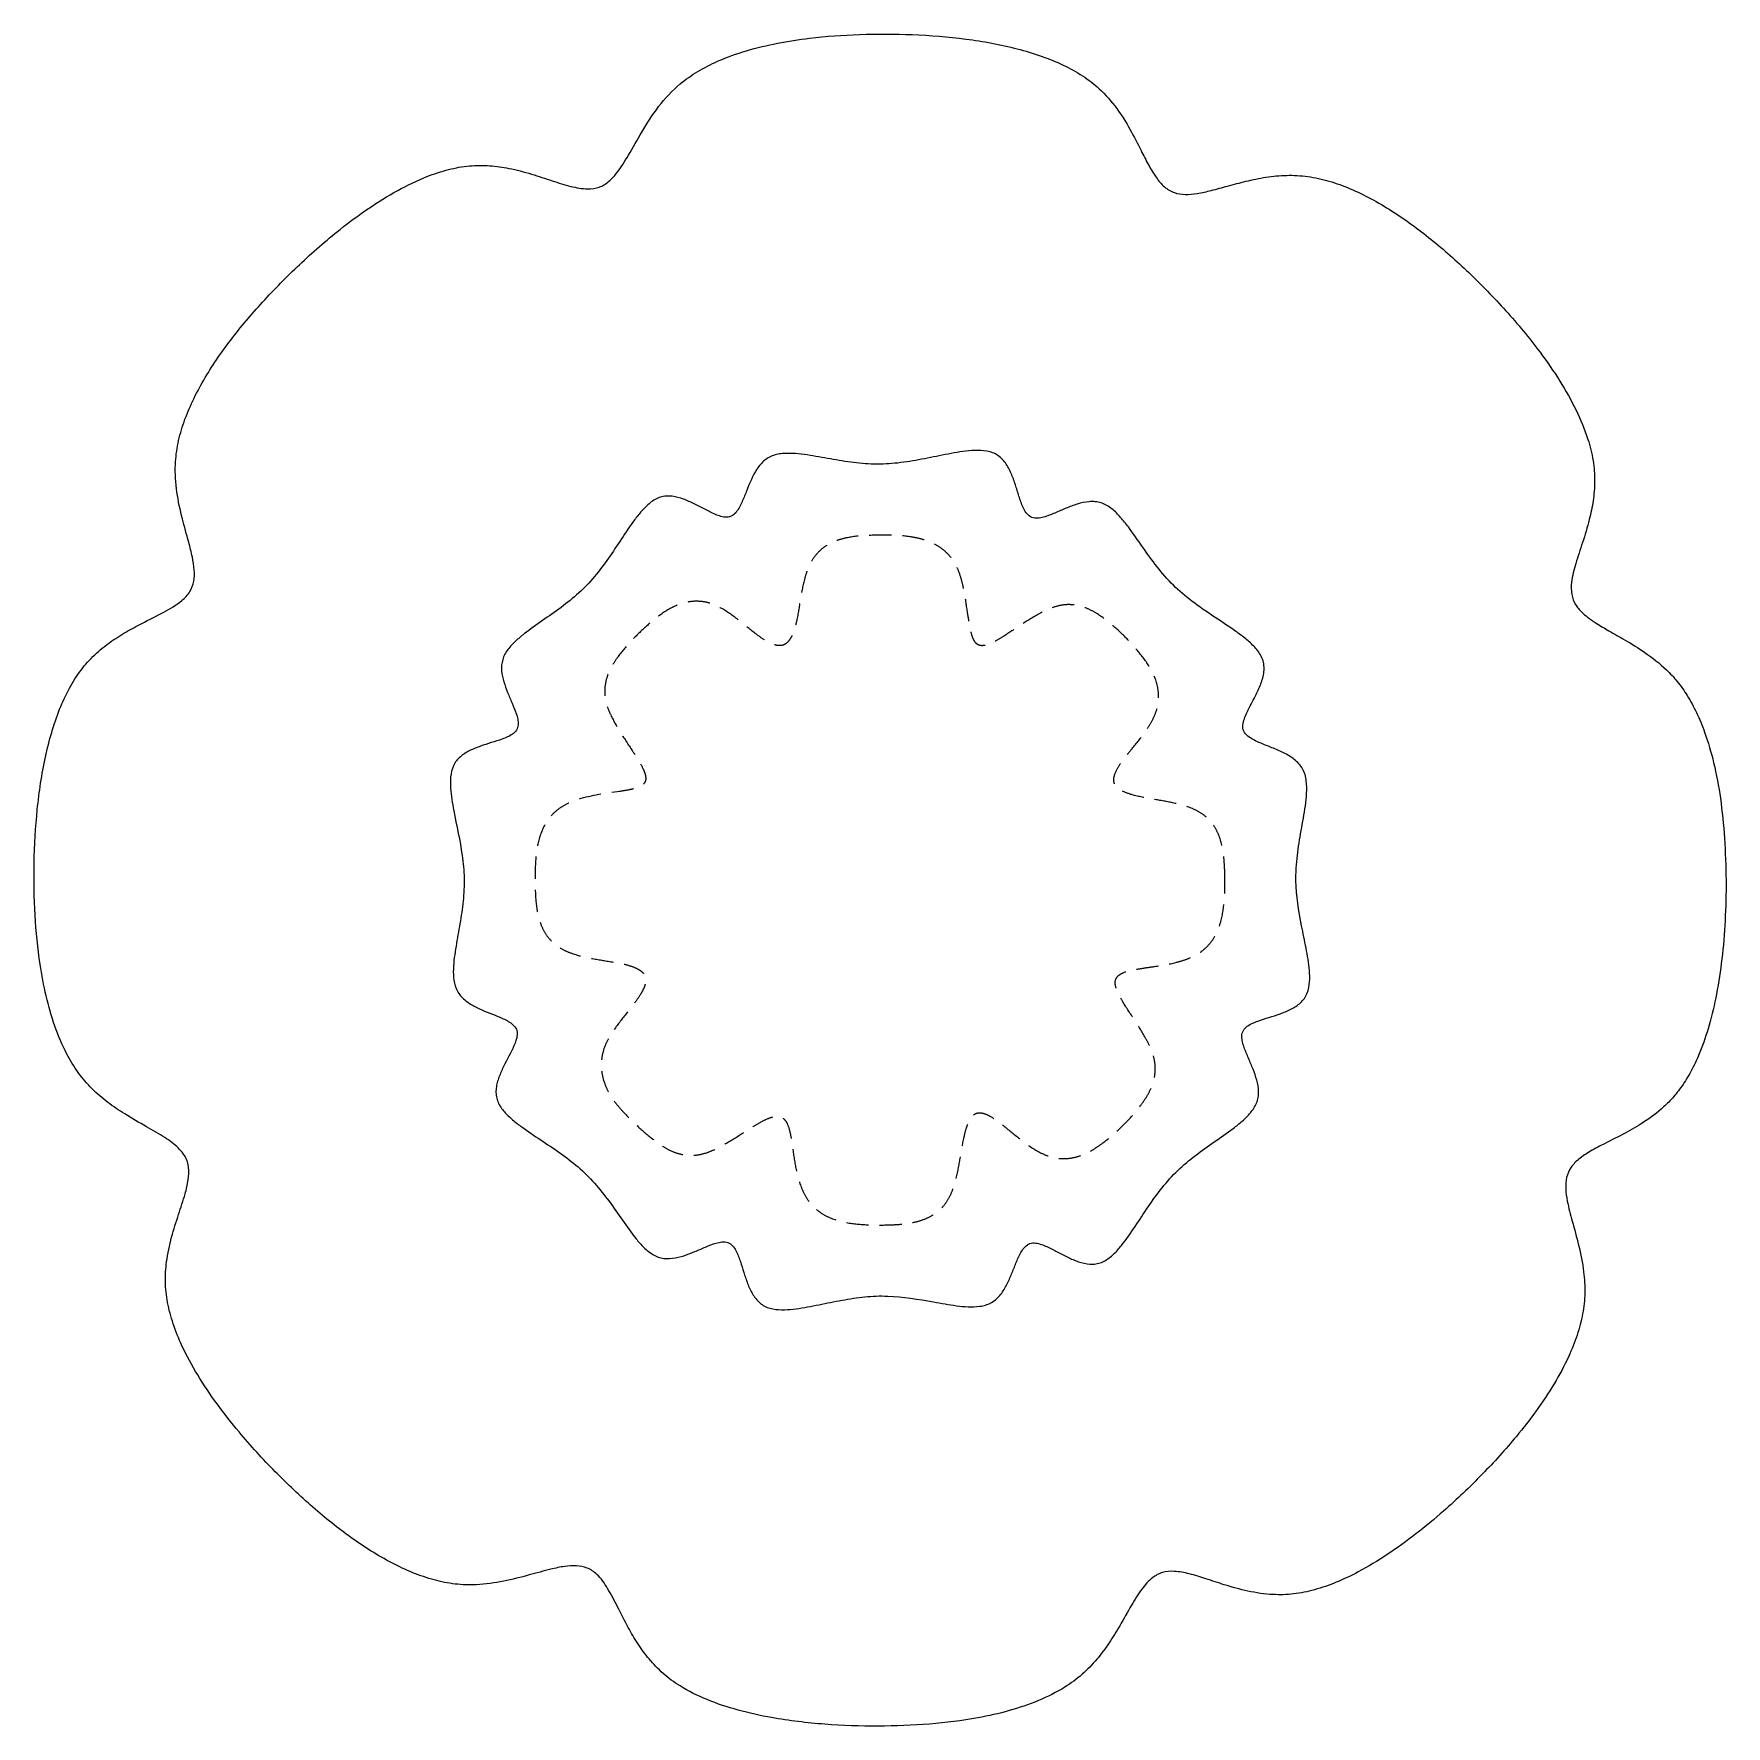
# Model space of a CAD drawing. Header units: millimetres. Extents: x 35 to 258, y 8 to 193.
# Drawn here: x 34.8 to 132, y 8.4 to 105.6 of the extents above; entities that cross this region are included whole.
import ezdxf

# ---------------------------------------------------------------- set-up
doc = ezdxf.new("R2010")
doc.units = ezdxf.units.MM
doc.linetypes.add('HIDDEN', pattern=[1.905, 1.27, -0.635])

msp = doc.modelspace()

# ---------------------------------------------------------------- linework, layer by layer
at = {"color": 7, "linetype": 'Continuous', "lineweight": 25}
for points, knots in [([(131.916, 59.401), (131.849, 60.169), (131.722, 61.626), (131.338, 63.666), (130.863, 65.314), (130.336, 66.6), (129.809, 67.579), (129.23, 68.403), (128.432, 69.262), (127.418, 70.06), (126.274, 70.76), (125.329, 71.288), (124.603, 71.714), (124.084, 72.068), (123.742, 72.357), (123.514, 72.602), (123.279, 72.923), (123.085, 73.437), (123.109, 74.258), (123.368, 75.249), (123.77, 76.43), (124.139, 77.622), (124.385, 78.802), (124.481, 79.938), (124.387, 81.134), (124.04, 82.512), (123.4, 84.053), (122.457, 85.72), (121.124, 87.647), (119.382, 89.738), (117.276, 91.9), (115.095, 93.838), (113.196, 95.232), (111.621, 96.164), (110.421, 96.747), (109.205, 97.19), (107.98, 97.466), (106.756, 97.53), (105.564, 97.412), (104.433, 97.176), (103.392, 96.894), (102.465, 96.635), (101.654, 96.452), (100.94, 96.38), (100.273, 96.465), (99.683, 96.824), (99.21, 97.404), (98.788, 98.122), (98.32, 99.051), (97.759, 100.16), (96.999, 101.385), (96.081, 102.441), (95.018, 103.259), (93.887, 103.875), (92.624, 104.384), (90.77, 104.937), (88.294, 105.385), (85.254, 105.624), (82.248, 105.634), (79.66, 105.451), (77.496, 105.119), (75.723, 104.696), (74.185, 104.149), (72.907, 103.501), (71.72, 102.675), (70.626, 101.491), (69.707, 100.058), (68.98, 98.737), (68.379, 97.756), (67.812, 97.128), (67.242, 96.773), (66.471, 96.683), (65.56, 96.86), (64.501, 97.199), (63.328, 97.592), (62.134, 97.908), (60.939, 98.078), (59.766, 98.075), (58.549, 97.853), (57.157, 97.389), (55.613, 96.643), (53.953, 95.61), (52.052, 94.201), (50.006, 92.409), (47.904, 90.28), (46.04, 88.079), (44.722, 86.157), (43.869, 84.558), (43.363, 83.348), (43.01, 82.126), (42.835, 80.767), (42.934, 79.299), (43.258, 77.816), (43.611, 76.586), (43.863, 75.608), (43.986, 74.857), (43.979, 74.174), (43.748, 73.539), (43.142, 72.917), (42.172, 72.353), (41.066, 71.813), (40.018, 71.253), (39.101, 70.672), (38.221, 69.958), (37.424, 69.074), (36.757, 68.009), (36.203, 66.8), (35.752, 65.474), (35.272, 63.562), (34.901, 61.05), (34.733, 58.006), (34.782, 55.028), (35.026, 52.475), (35.425, 50.347), (35.917, 48.612), (36.54, 47.131), (37.268, 45.924), (38.067, 44.991), (38.982, 44.212), (40.043, 43.498), (41.161, 42.863), (42.22, 42.261), (42.99, 41.707), (43.483, 41.123), (43.689, 40.47), (43.639, 39.733), (43.419, 38.832), (43.053, 37.748), (42.641, 36.457), (42.362, 35.161), (42.281, 33.896), (42.406, 32.694), (42.743, 31.462), (43.315, 30.061), (44.156, 28.519), (45.269, 26.871), (46.742, 25), (48.572, 23.003), (50.722, 20.963), (52.945, 19.179), (54.892, 17.943), (56.512, 17.182), (57.73, 16.76), (58.956, 16.511), (60.308, 16.473), (61.734, 16.675), (63.15, 17.041), (64.306, 17.372), (65.213, 17.566), (65.918, 17.62), (66.579, 17.504), (67.227, 17.051), (67.778, 16.252), (68.318, 15.2), (68.855, 14.125), (69.446, 13.112), (70.098, 12.211), (70.904, 11.371), (72.017, 10.559), (73.471, 9.846), (75.246, 9.261), (77.504, 8.766), (80.199, 8.446), (83.236, 8.346), (86.183, 8.454), (88.699, 8.764), (90.789, 9.234), (92.475, 9.8), (93.891, 10.505), (95.01, 11.324), (95.852, 12.198), (96.555, 13.15), (97.198, 14.203), (97.783, 15.261), (98.368, 16.219), (98.951, 16.894), (99.613, 17.257), (100.359, 17.304), (101.199, 17.137), (102.148, 16.839), (103.255, 16.466), (104.531, 16.105), (105.868, 15.908), (107.166, 15.943), (108.387, 16.195), (109.631, 16.633), (111.036, 17.303), (112.571, 18.229), (114.203, 19.412), (116.038, 20.94), (117.982, 22.798), (119.748, 24.739), (121.11, 26.485), (122.132, 28.015), (122.916, 29.471), (123.459, 30.824), (123.788, 32.047), (123.915, 33.274), (123.834, 34.607), (123.557, 35.98), (123.179, 37.321), (122.891, 38.399), (122.769, 39.243), (122.799, 39.919), (123.062, 40.52), (123.568, 41.016), (124.243, 41.452), (125.15, 41.922), (126.187, 42.437), (127.338, 43.098), (128.273, 43.801), (129.015, 44.553), (129.564, 45.273), (130.069, 46.134), (130.586, 47.266), (131.073, 48.715), (131.49, 50.509), (131.792, 52.518), (131.968, 54.705), (132.029, 57.022), (131.954, 58.6), (131.916, 59.401)], [0, 0, 0, 0, 0.007182, 0.013638, 0.01935, 0.023164, 0.026605, 0.029715, 0.032546, 0.037529, 0.041691, 0.045045, 0.047631, 0.04954, 0.050889, 0.051801, 0.052656, 0.054589, 0.056787, 0.06019, 0.064115, 0.06842, 0.071817, 0.075338, 0.079026, 0.082953, 0.088568, 0.094555, 0.100809, 0.110416, 0.119909, 0.128926, 0.137589, 0.141845, 0.146001, 0.150027, 0.153916, 0.157693, 0.161412, 0.16507, 0.168467, 0.171469, 0.174045, 0.176204, 0.178149, 0.180192, 0.182469, 0.185061, 0.187949, 0.192162, 0.196653, 0.201369, 0.205119, 0.209119, 0.21336, 0.217812, 0.227169, 0.236786, 0.246229, 0.255165, 0.260948, 0.266643, 0.272162, 0.276149, 0.280001, 0.28561, 0.291067, 0.29585, 0.29969, 0.301749, 0.303702, 0.305801, 0.308805, 0.312293, 0.316179, 0.320333, 0.323799, 0.327407, 0.331224, 0.335296, 0.34108, 0.347196, 0.353528, 0.363146, 0.372532, 0.381397, 0.390018, 0.39422, 0.398305, 0.402252, 0.406071, 0.411043, 0.415894, 0.420216, 0.422977, 0.42531, 0.427299, 0.429278, 0.43144, 0.435238, 0.439692, 0.442926, 0.446305, 0.449808, 0.453467, 0.457357, 0.461498, 0.465863, 0.470418, 0.479894, 0.489504, 0.498828, 0.507632, 0.513389, 0.519019, 0.524441, 0.528349, 0.532139, 0.535864, 0.539536, 0.544052, 0.547854, 0.5509, 0.55285, 0.554869, 0.557105, 0.559651, 0.563508, 0.567768, 0.57229, 0.575831, 0.579549, 0.583512, 0.58772, 0.593659, 0.599882, 0.606267, 0.615861, 0.625116, 0.63387, 0.642423, 0.646561, 0.650568, 0.654439, 0.658205, 0.66314, 0.667825, 0.67184, 0.674355, 0.676462, 0.678408, 0.680477, 0.683638, 0.687351, 0.691512, 0.694834, 0.698283, 0.701867, 0.70565, 0.711082, 0.716919, 0.723073, 0.732632, 0.742201, 0.751382, 0.760096, 0.76581, 0.771358, 0.776676, 0.780512, 0.784259, 0.787957, 0.791538, 0.79576, 0.799237, 0.802004, 0.803967, 0.806097, 0.808816, 0.811925, 0.815363, 0.819708, 0.824279, 0.827911, 0.831764, 0.835871, 0.840206, 0.84628, 0.852589, 0.859003, 0.868537, 0.87764, 0.883442, 0.889186, 0.894791, 0.898856, 0.902784, 0.906588, 0.91032, 0.915205, 0.919626, 0.92332, 0.925595, 0.927561, 0.929552, 0.931548, 0.934078, 0.937021, 0.941068, 0.944878, 0.94938, 0.951929, 0.954723, 0.957813, 0.96123, 0.966332, 0.972069, 0.978409, 0.985272, 0.992527, 1, 1, 1, 1]), ([(107.283, 56.967), (107.298, 56.091), (107.441, 55.232), (107.691, 53.949), (107.781, 53.522), (107.945, 52.666), (108.021, 52.237), (108.074, 51.587), (108.081, 51.37), (108.051, 50.929), (108.012, 50.703), (107.887, 50.393), (107.832, 50.292), (107.702, 50.11), (107.627, 50.027), (107.463, 49.875), (107.373, 49.806), (107.187, 49.683), (107.09, 49.627), (106.792, 49.475), (106.583, 49.391), (106.16, 49.24), (105.946, 49.173), (105.518, 49.04), (105.304, 48.974), (104.988, 48.859), (104.883, 48.817), (104.68, 48.721), (104.58, 48.667), (104.399, 48.535), (104.316, 48.455), (104.204, 48.261), (104.179, 48.148), (104.172, 47.922), (104.188, 47.811), (104.237, 47.592), (104.27, 47.484), (104.38, 47.167), (104.469, 46.962), (104.646, 46.551), (104.736, 46.346), (104.9, 45.93), (104.976, 45.718), (105.09, 45.287), (105.13, 45.064), (105.136, 44.73), (105.129, 44.619), (105.091, 44.398), (105.06, 44.289), (104.935, 43.981), (104.809, 43.792), (104.525, 43.452), (104.366, 43.298), (104.033, 43.006), (103.858, 42.867), (103.325, 42.466), (102.957, 42.214), (101.859, 41.449), (101.138, 40.927), (100.171, 39.999), (99.868, 39.663), (99.307, 38.959), (99.047, 38.591), (98.542, 37.847), (98.295, 37.47), (97.794, 36.722), (97.54, 36.349), (97.115, 35.827), (96.967, 35.658), (96.641, 35.349), (96.462, 35.207), (96.162, 35.049), (96.056, 35.006), (95.839, 34.949), (95.726, 34.933), (95.386, 34.921), (95.164, 34.958), (94.729, 35.081), (94.521, 35.164), (94.114, 35.348), (93.914, 35.45), (93.518, 35.659), (93.32, 35.765), (92.917, 35.961), (92.713, 36.054), (92.387, 36.136), (92.275, 36.153), (92.106, 36.142), (92.05, 36.132), (91.944, 36.096), (91.893, 36.07), (91.754, 35.976), (91.677, 35.893), (91.543, 35.714), (91.486, 35.616), (91.33, 35.32), (91.246, 35.115), (91.079, 34.702), (90.999, 34.494), (90.827, 34.084), (90.736, 33.882), (90.529, 33.494), (90.412, 33.307), (90.197, 33.051), (90.118, 32.969), (89.947, 32.823), (89.855, 32.759), (89.659, 32.651), (89.552, 32.608), (89.336, 32.543), (89.226, 32.521), (88.891, 32.474), (88.664, 32.471), (88.218, 32.49), (87.996, 32.512), (87.334, 32.598), (86.896, 32.68), (85.579, 32.916), (84.7, 33.062), (83.383, 33.109), (82.945, 33.094), (82.067, 33.007), (81.628, 32.936), (80.751, 32.775), (80.313, 32.685), (79.437, 32.508), (78.998, 32.422), (78.334, 32.336), (78.112, 32.315), (77.664, 32.303), (77.441, 32.312), (77.111, 32.375), (77.002, 32.404), (76.795, 32.485), (76.695, 32.537), (76.418, 32.727), (76.265, 32.896), (76.015, 33.263), (75.915, 33.462), (75.741, 33.874), (75.668, 34.084), (75.53, 34.508), (75.466, 34.722), (75.33, 35.147), (75.26, 35.359), (75.122, 35.664), (75.07, 35.763), (74.946, 35.947), (74.872, 36.032), (74.687, 36.159), (74.577, 36.193), (74.354, 36.213), (74.242, 36.201), (73.914, 36.137), (73.703, 36.058), (73.29, 35.892), (73.086, 35.801), (72.677, 35.626), (72.471, 35.541), (72.051, 35.392), (71.837, 35.328), (71.4, 35.249), (71.176, 35.233), (70.845, 35.276), (70.735, 35.301), (70.527, 35.376), (70.427, 35.423), (70.14, 35.593), (69.968, 35.735), (69.651, 36.043), (69.504, 36.21), (69.084, 36.726), (68.829, 37.09), (68.066, 38.181), (67.564, 38.914), (66.678, 39.911), (66.359, 40.225), (65.688, 40.802), (65.336, 41.068), (64.617, 41.579), (64.248, 41.823), (63.511, 42.312), (63.142, 42.555), (62.608, 42.945), (62.433, 43.079), (62.097, 43.364), (61.934, 43.516), (61.645, 43.848), (61.515, 44.031), (61.385, 44.334), (61.353, 44.44), (61.314, 44.658), (61.307, 44.768), (61.313, 44.988), (61.326, 45.099), (61.368, 45.315), (61.395, 45.421), (61.494, 45.735), (61.58, 45.94), (61.859, 46.539), (62.082, 46.921), (62.366, 47.517), (62.455, 47.721), (62.525, 48.046), (62.537, 48.155), (62.508, 48.375), (62.463, 48.48), (62.329, 48.655), (62.244, 48.729), (62.065, 48.856), (61.971, 48.911), (61.679, 49.062), (61.475, 49.146), (60.862, 49.391), (60.447, 49.545), (59.868, 49.857), (59.681, 49.974), (59.428, 50.187), (59.35, 50.264), (59.207, 50.43), (59.143, 50.522), (58.984, 50.81), (58.923, 51.024), (58.858, 51.457), (58.852, 51.675), (58.875, 52.332), (58.94, 52.767), (59.084, 53.632), (59.166, 54.063), (59.313, 54.927), (59.378, 55.36), (59.466, 56.232), (59.488, 56.674), (59.467, 57.547), (59.427, 57.981), (59.245, 59.274), (59.046, 60.127), (58.803, 61.415), (58.729, 61.845), (58.685, 62.502), (58.682, 62.721), (58.725, 63.156), (58.771, 63.373), (58.91, 63.672), (58.968, 63.766), (59.103, 63.938), (59.179, 64.017), (59.429, 64.233), (59.615, 64.346), (60.006, 64.541), (60.211, 64.622), (60.623, 64.767), (60.832, 64.832), (61.249, 64.962), (61.458, 65.026), (61.766, 65.138), (61.868, 65.178), (62.066, 65.27), (62.162, 65.321), (62.341, 65.446), (62.424, 65.521), (62.545, 65.706), (62.577, 65.814), (62.593, 66.032), (62.581, 66.143), (62.539, 66.357), (62.509, 66.461), (62.407, 66.769), (62.322, 66.971), (62.15, 67.371), (62.062, 67.57), (61.898, 67.974), (61.822, 68.179), (61.699, 68.595), (61.652, 68.806), (61.618, 69.243), (61.632, 69.461), (61.757, 69.884), (61.865, 70.075), (62.125, 70.426), (62.275, 70.583), (62.59, 70.877), (62.757, 71.015), (63.271, 71.416), (63.631, 71.664), (64.347, 72.163), (64.705, 72.413), (65.402, 72.935), (65.74, 73.207), (66.383, 73.79), (66.686, 74.103), (67.252, 74.774), (67.516, 75.132), (68.026, 75.861), (68.271, 76.233), (68.763, 76.974), (69.009, 77.345), (69.406, 77.878), (69.544, 78.052), (69.837, 78.383), (69.993, 78.541), (70.347, 78.82), (70.543, 78.94), (70.87, 79.041), (70.981, 79.06), (71.205, 79.076), (71.32, 79.072), (71.656, 79.032), (71.873, 78.971), (72.298, 78.814), (72.503, 78.72), (72.908, 78.519), (73.107, 78.413), (73.507, 78.203), (73.709, 78.099), (74.02, 77.968), (74.126, 77.929), (74.343, 77.87), (74.457, 77.85), (74.626, 77.854), (74.683, 77.862), (74.793, 77.893), (74.844, 77.916), (74.99, 78.007), (75.07, 78.09), (75.278, 78.36), (75.375, 78.563), (75.557, 78.976), (75.639, 79.187), (75.889, 79.817), (76.061, 80.239), (76.432, 80.801), (76.578, 80.979), (76.838, 81.194), (76.933, 81.258), (77.135, 81.362), (77.24, 81.402), (77.457, 81.463), (77.57, 81.485), (77.794, 81.513), (77.906, 81.521), (78.241, 81.528), (78.465, 81.515), (79.136, 81.449), (79.582, 81.37), (80.473, 81.212), (80.918, 81.131), (81.811, 80.997), (82.258, 80.943), (83.158, 80.892), (83.61, 80.897), (84.519, 80.972), (84.976, 81.039), (85.884, 81.199), (86.335, 81.292), (87.238, 81.475), (87.69, 81.565), (88.374, 81.658), (88.603, 81.682), (89.061, 81.698), (89.293, 81.691), (89.634, 81.63), (89.745, 81.601), (89.961, 81.518), (90.066, 81.464), (90.348, 81.27), (90.506, 81.094), (90.761, 80.713), (90.863, 80.504), (91.039, 80.078), (91.113, 79.86), (91.254, 79.421), (91.32, 79.2), (91.463, 78.762), (91.539, 78.543), (91.695, 78.234), (91.755, 78.133), (91.904, 77.958), (91.996, 77.882), (92.212, 77.798), (92.33, 77.788), (92.56, 77.803), (92.672, 77.827), (93.003, 77.916), (93.218, 78.003), (93.642, 78.183), (93.853, 78.277), (94.279, 78.453), (94.494, 78.536), (94.934, 78.672), (95.158, 78.726), (95.513, 78.755), (95.631, 78.756), (95.865, 78.734), (95.983, 78.711), (96.319, 78.601), (96.523, 78.475), (96.89, 78.182), (97.054, 78.016), (97.364, 77.666), (97.51, 77.482), (97.935, 76.918), (98.2, 76.528), (98.74, 75.755), (99.014, 75.372), (99.595, 74.633), (99.902, 74.277), (100.573, 73.611), (100.939, 73.301), (101.701, 72.725), (102.095, 72.457), (102.888, 71.926), (103.289, 71.667), (103.876, 71.259), (104.069, 71.12), (104.444, 70.828), (104.625, 70.675), (104.879, 70.424), (104.96, 70.336), (105.113, 70.148), (105.185, 70.047), (105.307, 69.835), (105.357, 69.724), (105.428, 69.486), (105.447, 69.365), (105.457, 69.121), (105.448, 68.997), (105.411, 68.755), (105.383, 68.637), (105.279, 68.286), (105.183, 68.059), (104.975, 67.616), (104.86, 67.4), (104.633, 66.966), (104.518, 66.75), (104.37, 66.414), (104.326, 66.301), (104.257, 66.066), (104.232, 65.945), (104.234, 65.761), (104.242, 65.7), (104.276, 65.582), (104.302, 65.527), (104.402, 65.373), (104.494, 65.29), (104.691, 65.146), (104.797, 65.086), (105.012, 64.976), (105.123, 64.926), (105.456, 64.784), (105.682, 64.698), (106.131, 64.517), (106.354, 64.423), (106.787, 64.207), (106.997, 64.084), (107.376, 63.786), (107.546, 63.607), (107.724, 63.29), (107.771, 63.176), (107.84, 62.945), (107.864, 62.826), (107.911, 62.465), (107.911, 62.225), (107.884, 61.747), (107.857, 61.508), (107.756, 60.793), (107.665, 60.318), (107.498, 59.368), (107.42, 58.893), (107.336, 58.175), (107.314, 57.935), (107.293, 57.573), (107.287, 57.453), (107.283, 57.271), (107.282, 57.18), (107.282, 57.074), (107.283, 57.028), (107.283, 56.998), (107.283, 56.981), (107.283, 56.967)], [0, 0, 0, 0, 0.015625, 0.015625, 0.023438, 0.023438, 0.03125, 0.03125, 0.035156, 0.035156, 0.039063, 0.039063, 0.041016, 0.041016, 0.042969, 0.042969, 0.044922, 0.044922, 0.046875, 0.046875, 0.050781, 0.050781, 0.054688, 0.054688, 0.058594, 0.058594, 0.060547, 0.060547, 0.0625, 0.0625, 0.064453, 0.064453, 0.066406, 0.066406, 0.068359, 0.068359, 0.070313, 0.070313, 0.074219, 0.074219, 0.078125, 0.078125, 0.082031, 0.082031, 0.085938, 0.085938, 0.087891, 0.087891, 0.089844, 0.089844, 0.09375, 0.09375, 0.097656, 0.097656, 0.101563, 0.101563, 0.109375, 0.109375, 0.125, 0.125, 0.132813, 0.132813, 0.140625, 0.140625, 0.148438, 0.148438, 0.15625, 0.15625, 0.160156, 0.160156, 0.164063, 0.164063, 0.166016, 0.166016, 0.167969, 0.167969, 0.171875, 0.171875, 0.175781, 0.175781, 0.179688, 0.179688, 0.183594, 0.183594, 0.1875, 0.1875, 0.189453, 0.189453, 0.19043, 0.19043, 0.191406, 0.191406, 0.193359, 0.193359, 0.195313, 0.195313, 0.199219, 0.199219, 0.203125, 0.203125, 0.207031, 0.207031, 0.210938, 0.210938, 0.212891, 0.212891, 0.214844, 0.214844, 0.216797, 0.216797, 0.21875, 0.21875, 0.222656, 0.222656, 0.226563, 0.226563, 0.234375, 0.234375, 0.25, 0.25, 0.257813, 0.257813, 0.265625, 0.265625, 0.273438, 0.273438, 0.28125, 0.28125, 0.285156, 0.285156, 0.289063, 0.289063, 0.291016, 0.291016, 0.292969, 0.292969, 0.296875, 0.296875, 0.300781, 0.300781, 0.304688, 0.304688, 0.308594, 0.308594, 0.3125, 0.3125, 0.314453, 0.314453, 0.316406, 0.316406, 0.318359, 0.318359, 0.320313, 0.320313, 0.324219, 0.324219, 0.328125, 0.328125, 0.332031, 0.332031, 0.335938, 0.335938, 0.339844, 0.339844, 0.341797, 0.341797, 0.34375, 0.34375, 0.347656, 0.347656, 0.351563, 0.351563, 0.359375, 0.359375, 0.375, 0.375, 0.382813, 0.382813, 0.390625, 0.390625, 0.398438, 0.398438, 0.40625, 0.40625, 0.410156, 0.410156, 0.414063, 0.414063, 0.417969, 0.417969, 0.419922, 0.419922, 0.421875, 0.421875, 0.423828, 0.423828, 0.425781, 0.425781, 0.429688, 0.429688, 0.4375, 0.4375, 0.441406, 0.441406, 0.443359, 0.443359, 0.445313, 0.445313, 0.447266, 0.447266, 0.449219, 0.449219, 0.453125, 0.453125, 0.460938, 0.460938, 0.464844, 0.464844, 0.466797, 0.466797, 0.46875, 0.46875, 0.472656, 0.472656, 0.476563, 0.476563, 0.484375, 0.484375, 0.492188, 0.492188, 0.5, 0.5, 0.507813, 0.507813, 0.515625, 0.515625, 0.53125, 0.53125, 0.539063, 0.539063, 0.542969, 0.542969, 0.546875, 0.546875, 0.548828, 0.548828, 0.550781, 0.550781, 0.554688, 0.554688, 0.558594, 0.558594, 0.5625, 0.5625, 0.566406, 0.566406, 0.568359, 0.568359, 0.570313, 0.570313, 0.572266, 0.572266, 0.574219, 0.574219, 0.576172, 0.576172, 0.578125, 0.578125, 0.582031, 0.582031, 0.585938, 0.585938, 0.589844, 0.589844, 0.59375, 0.59375, 0.597656, 0.597656, 0.601563, 0.601563, 0.605469, 0.605469, 0.609375, 0.609375, 0.617188, 0.617188, 0.625, 0.625, 0.632813, 0.632813, 0.640625, 0.640625, 0.648438, 0.648438, 0.65625, 0.65625, 0.664063, 0.664063, 0.667969, 0.667969, 0.671875, 0.671875, 0.675781, 0.675781, 0.677734, 0.677734, 0.679688, 0.679688, 0.683594, 0.683594, 0.6875, 0.6875, 0.691406, 0.691406, 0.695313, 0.695313, 0.697266, 0.697266, 0.699219, 0.699219, 0.700195, 0.700195, 0.701172, 0.701172, 0.703125, 0.703125, 0.707031, 0.707031, 0.710938, 0.710938, 0.71875, 0.71875, 0.722656, 0.722656, 0.724609, 0.724609, 0.726563, 0.726563, 0.728516, 0.728516, 0.730469, 0.730469, 0.734375, 0.734375, 0.742188, 0.742188, 0.75, 0.75, 0.757813, 0.757813, 0.765625, 0.765625, 0.773438, 0.773438, 0.78125, 0.78125, 0.789063, 0.789063, 0.792969, 0.792969, 0.796875, 0.796875, 0.798828, 0.798828, 0.800781, 0.800781, 0.804688, 0.804688, 0.808594, 0.808594, 0.8125, 0.8125, 0.816406, 0.816406, 0.820313, 0.820313, 0.822266, 0.822266, 0.824219, 0.824219, 0.826172, 0.826172, 0.828125, 0.828125, 0.832031, 0.832031, 0.835938, 0.835938, 0.839844, 0.839844, 0.84375, 0.84375, 0.845703, 0.845703, 0.847656, 0.847656, 0.851563, 0.851563, 0.855469, 0.855469, 0.859375, 0.859375, 0.867188, 0.867188, 0.875, 0.875, 0.882813, 0.882813, 0.890625, 0.890625, 0.898438, 0.898438, 0.90625, 0.90625, 0.910156, 0.910156, 0.914063, 0.914063, 0.916016, 0.916016, 0.917969, 0.917969, 0.919922, 0.919922, 0.921875, 0.921875, 0.923828, 0.923828, 0.925781, 0.925781, 0.929688, 0.929688, 0.933594, 0.933594, 0.9375, 0.9375, 0.939453, 0.939453, 0.941406, 0.941406, 0.942383, 0.942383, 0.943359, 0.943359, 0.945313, 0.945313, 0.947266, 0.947266, 0.949219, 0.949219, 0.953125, 0.953125, 0.957031, 0.957031, 0.960938, 0.960938, 0.964844, 0.964844, 0.966797, 0.966797, 0.96875, 0.96875, 0.972656, 0.972656, 0.976563, 0.976563, 0.984375, 0.984375, 0.992188, 0.992188, 0.996094, 0.996094, 0.998047, 0.998047, 0.999023, 0.999512, 0.999756, 0.999756, 1, 1, 1, 1])]:
    msp.add_open_spline(points, degree=3, knots=knots, dxfattribs=at)
at = {"color": 7, "linetype": 'HIDDEN', "lineweight": 18}
msp.add_open_spline([(103.2, 57.087), (103.205, 56.672), (103.198, 56.259), (103.135, 55.436), (103.077, 55.024), (102.916, 54.431), (102.849, 54.237), (102.68, 53.86), (102.578, 53.679), (102.339, 53.346), (102.198, 53.191), (101.887, 52.918), (101.718, 52.8), (101.356, 52.598), (101.164, 52.514), (100.776, 52.372), (100.578, 52.314), (99.976, 52.164), (99.564, 52.096), (98.948, 52.004), (98.742, 51.975), (98.331, 51.912), (98.126, 51.879), (97.719, 51.795), (97.517, 51.746), (97.232, 51.618), (97.14, 51.564), (96.989, 51.424), (96.931, 51.332), (96.886, 51.128), (96.894, 51.022), (96.936, 50.819), (96.97, 50.721), (97.087, 50.433), (97.186, 50.253), (97.499, 49.721), (97.73, 49.379), (98.183, 48.691), (98.407, 48.346), (98.708, 47.808), (98.802, 47.625), (98.972, 47.249), (99.049, 47.055), (99.158, 46.659), (99.19, 46.457), (99.205, 46.041), (99.187, 45.835), (99.105, 45.434), (99.04, 45.235), (98.876, 44.855), (98.778, 44.675), (98.56, 44.325), (98.44, 44.157), (98.186, 43.829), (98.055, 43.67), (97.649, 43.205), (97.363, 42.912), (96.762, 42.356), (96.451, 42.089), (95.954, 41.723), (95.785, 41.608), (95.433, 41.399), (95.249, 41.304), (94.87, 41.149), (94.676, 41.088), (94.279, 41.008), (94.072, 40.988), (93.661, 40.997), (93.458, 41.025), (93.063, 41.129), (92.867, 41.206), (92.311, 41.475), (91.971, 41.705), (91.312, 42.199), (90.994, 42.464), (90.514, 42.854), (90.353, 42.983), (90.022, 43.229), (89.851, 43.348), (89.579, 43.496), (89.485, 43.541), (89.29, 43.607), (89.187, 43.629), (88.98, 43.622), (88.878, 43.59), (88.709, 43.47), (88.642, 43.388), (88.532, 43.214), (88.486, 43.121), (88.407, 42.931), (88.373, 42.835), (88.283, 42.542), (88.236, 42.343), (88.106, 41.742), (88.043, 41.337), (87.904, 40.528), (87.829, 40.124), (87.67, 39.532), (87.61, 39.337), (87.461, 38.957), (87.371, 38.77), (87.155, 38.423), (87.029, 38.263), (86.737, 37.973), (86.574, 37.847), (86.225, 37.636), (86.036, 37.549), (85.651, 37.411), (85.454, 37.359), (85.053, 37.279), (84.849, 37.251), (84.441, 37.21), (84.237, 37.197), (83.627, 37.174), (83.222, 37.173), (82.414, 37.198), (82.011, 37.226), (81.209, 37.355), (80.808, 37.458), (80.252, 37.711), (80.071, 37.813), (79.74, 38.053), (79.588, 38.189), (79.315, 38.496), (79.195, 38.666), (78.992, 39.022), (78.906, 39.212), (78.687, 39.791), (78.593, 40.187), (78.442, 40.989), (78.387, 41.394), (78.3, 42.001), (78.27, 42.204), (78.188, 42.603), (78.137, 42.802), (78.008, 43.081), (77.956, 43.168), (77.817, 43.318), (77.729, 43.377), (77.533, 43.431), (77.428, 43.429), (77.227, 43.396), (77.129, 43.367), (76.845, 43.263), (76.664, 43.171), (76.309, 42.975), (76.136, 42.87), (75.621, 42.548), (75.282, 42.325), (74.596, 41.895), (74.247, 41.688), (73.693, 41.433), (73.505, 41.357), (73.12, 41.241), (72.922, 41.203), (72.514, 41.172), (72.311, 41.181), (71.911, 41.246), (71.712, 41.302), (71.334, 41.45), (71.154, 41.542), (70.806, 41.754), (70.638, 41.872), (70.154, 42.242), (69.844, 42.502), (69.245, 43.04), (68.958, 43.321), (68.545, 43.762), (68.41, 43.912), (68.155, 44.226), (68.035, 44.391), (67.818, 44.733), (67.722, 44.91), (67.559, 45.282), (67.493, 45.476), (67.4, 45.867), (67.372, 46.066), (67.358, 46.471), (67.371, 46.677), (67.437, 47.076), (67.494, 47.27), (67.647, 47.652), (67.74, 47.833), (68.047, 48.359), (68.291, 48.684), (68.794, 49.324), (69.054, 49.639), (69.417, 50.129), (69.534, 50.296), (69.691, 50.559), (69.74, 50.649), (69.826, 50.835), (69.863, 50.931), (69.913, 51.128), (69.926, 51.232), (69.902, 51.434), (69.864, 51.532), (69.741, 51.697), (69.662, 51.762), (69.493, 51.876), (69.403, 51.922), (69.124, 52.044), (68.928, 52.101), (68.534, 52.198), (68.334, 52.235), (67.735, 52.341), (67.332, 52.4), (66.534, 52.548), (66.135, 52.634), (65.558, 52.826), (65.37, 52.9), (65.01, 53.086), (64.837, 53.197), (64.526, 53.454), (64.385, 53.602), (64.141, 53.928), (64.041, 54.103), (63.874, 54.474), (63.809, 54.668), (63.708, 55.059), (63.671, 55.258), (63.587, 55.86), (63.568, 56.268), (63.55, 57.074), (63.552, 57.476), (63.594, 58.278), (63.634, 58.677), (63.804, 59.47), (63.932, 59.855), (64.235, 60.384), (64.354, 60.55), (64.624, 60.851), (64.777, 60.988), (65.108, 61.226), (65.285, 61.327), (65.654, 61.501), (65.847, 61.573), (66.813, 61.881), (67.619, 61.969), (68.617, 62.125), (68.817, 62.156), (69.114, 62.216), (69.212, 62.238), (69.406, 62.295), (69.501, 62.329), (69.679, 62.42), (69.764, 62.479), (69.856, 62.601), (69.879, 62.645), (69.909, 62.742), (69.915, 62.792), (69.916, 62.943), (69.894, 63.043), (69.833, 63.234), (69.794, 63.327), (69.666, 63.598), (69.566, 63.771), (69.358, 64.111), (69.249, 64.278), (68.921, 64.779), (68.698, 65.11), (68.273, 65.785), (68.07, 66.131), (67.819, 66.672), (67.743, 66.855), (67.625, 67.237), (67.585, 67.435), (67.553, 67.83), (67.559, 68.031), (67.618, 68.426), (67.669, 68.618), (67.809, 68.992), (67.897, 69.174), (68.097, 69.518), (68.208, 69.682), (68.563, 70.161), (68.825, 70.465), (69.369, 71.048), (69.656, 71.325), (70.249, 71.855), (70.553, 72.107), (71.205, 72.554), (71.558, 72.747), (72.12, 72.934), (72.317, 72.98), (72.709, 73.027), (72.906, 73.03), (73.3, 72.99), (73.499, 72.946), (73.874, 72.816), (74.055, 72.732), (74.583, 72.443), (74.906, 72.209), (75.535, 71.718), (75.841, 71.461), (76.315, 71.095), (76.476, 70.976), (76.809, 70.755), (76.982, 70.653), (77.256, 70.539), (77.351, 70.507), (77.551, 70.471), (77.653, 70.468), (77.851, 70.511), (77.942, 70.56), (78.096, 70.692), (78.159, 70.772), (78.267, 70.941), (78.313, 71.032), (78.393, 71.215), (78.427, 71.309), (78.519, 71.593), (78.566, 71.788), (78.686, 72.377), (78.743, 72.775), (78.875, 73.566), (78.947, 73.962), (79.107, 74.539), (79.169, 74.729), (79.321, 75.098), (79.413, 75.28), (79.631, 75.614), (79.758, 75.769), (80.049, 76.048), (80.21, 76.168), (80.554, 76.37), (80.74, 76.454), (81.118, 76.586), (81.311, 76.636), (81.899, 76.753), (82.302, 76.787), (83.104, 76.824), (83.505, 76.83), (84.306, 76.814), (84.703, 76.79), (85.293, 76.704), (85.488, 76.666), (85.875, 76.567), (86.066, 76.505), (86.434, 76.353), (86.611, 76.262), (86.948, 76.043), (87.103, 75.917), (87.383, 75.636), (87.509, 75.479), (87.726, 75.139), (87.816, 74.96), (87.967, 74.587), (88.027, 74.393), (88.13, 74.004), (88.174, 73.807), (88.289, 73.215), (88.344, 72.815), (88.434, 72.218), (88.467, 72.019), (88.535, 71.622), (88.57, 71.423), (88.643, 71.13), (88.671, 71.034), (88.743, 70.846), (88.788, 70.754), (88.879, 70.633), (88.914, 70.597), (88.993, 70.535), (89.039, 70.511), (89.181, 70.463), (89.286, 70.466), (89.484, 70.501), (89.58, 70.533), (89.765, 70.607), (89.855, 70.65), (90.121, 70.789), (90.292, 70.893), (90.8, 71.213), (91.131, 71.438), (91.801, 71.876), (92.139, 72.09), (92.666, 72.379), (92.844, 72.469), (93.21, 72.628), (93.396, 72.699), (93.786, 72.798), (93.983, 72.825), (94.381, 72.832), (94.583, 72.811), (94.972, 72.725), (95.162, 72.661), (95.529, 72.498), (95.703, 72.401), (96.206, 72.08), (96.522, 71.83), (97.124, 71.309), (97.409, 71.035), (97.949, 70.461), (98.209, 70.165), (98.692, 69.541), (98.916, 69.207), (99.25, 68.491), (99.361, 68.101), (99.396, 67.508), (99.386, 67.306), (99.323, 66.914), (99.267, 66.723), (99.118, 66.351), (99.027, 66.172), (98.828, 65.829), (98.719, 65.663), (98.374, 65.179), (98.121, 64.871), (97.744, 64.407), (97.619, 64.252), (97.375, 63.937), (97.257, 63.776), (97.041, 63.443), (96.94, 63.269), (96.842, 62.987), (96.818, 62.888), (96.811, 62.691), (96.829, 62.589), (96.918, 62.41), (96.988, 62.335), (97.143, 62.21), (97.228, 62.158), (97.495, 62.023), (97.681, 61.959), (98.248, 61.794), (98.639, 61.724), (99.419, 61.589), (99.81, 61.525), (100.584, 61.359), (100.966, 61.26), (101.512, 61.03), (101.69, 60.938), (102.018, 60.719), (102.169, 60.594), (102.443, 60.303), (102.56, 60.144), (102.757, 59.804), (102.839, 59.62), (103.033, 59.06), (103.102, 58.67), (103.162, 58.077), (103.176, 57.88), (103.189, 57.583), (103.192, 57.484), (103.196, 57.335), (103.197, 57.261), (103.199, 57.186), (103.199, 57.137), (103.2, 57.113), (103.2, 57.087)], degree=3, knots=[0, 0, 0, 0, 0.007812, 0.007812, 0.015625, 0.015625, 0.019531, 0.019531, 0.023438, 0.023438, 0.027344, 0.027344, 0.03125, 0.03125, 0.035156, 0.035156, 0.039063, 0.039063, 0.046875, 0.046875, 0.050781, 0.050781, 0.054688, 0.054688, 0.058594, 0.058594, 0.060547, 0.060547, 0.0625, 0.0625, 0.064453, 0.064453, 0.066406, 0.066406, 0.070313, 0.070313, 0.078125, 0.078125, 0.085938, 0.085938, 0.089844, 0.089844, 0.09375, 0.09375, 0.097656, 0.097656, 0.101563, 0.101563, 0.105469, 0.105469, 0.109375, 0.109375, 0.113281, 0.113281, 0.117188, 0.117188, 0.125, 0.125, 0.132812, 0.132812, 0.136719, 0.136719, 0.140625, 0.140625, 0.144531, 0.144531, 0.148437, 0.148437, 0.152344, 0.152344, 0.15625, 0.15625, 0.164062, 0.164062, 0.171875, 0.171875, 0.175781, 0.175781, 0.179687, 0.179687, 0.181641, 0.181641, 0.183594, 0.183594, 0.185547, 0.185547, 0.1875, 0.1875, 0.189453, 0.189453, 0.191406, 0.191406, 0.195312, 0.195312, 0.203125, 0.203125, 0.210937, 0.210937, 0.214844, 0.214844, 0.21875, 0.21875, 0.222656, 0.222656, 0.226562, 0.226562, 0.230469, 0.230469, 0.234375, 0.234375, 0.238281, 0.238281, 0.242187, 0.242187, 0.25, 0.25, 0.257812, 0.257812, 0.265625, 0.265625, 0.269531, 0.269531, 0.273437, 0.273437, 0.277344, 0.277344, 0.28125, 0.28125, 0.289062, 0.289062, 0.296875, 0.296875, 0.300781, 0.300781, 0.304687, 0.304687, 0.306641, 0.306641, 0.308594, 0.308594, 0.310547, 0.310547, 0.3125, 0.3125, 0.316406, 0.316406, 0.320312, 0.320312, 0.328125, 0.328125, 0.335937, 0.335937, 0.339844, 0.339844, 0.34375, 0.34375, 0.347656, 0.347656, 0.351562, 0.351562, 0.355469, 0.355469, 0.359375, 0.359375, 0.367187, 0.367187, 0.375, 0.375, 0.378906, 0.378906, 0.382812, 0.382812, 0.386719, 0.386719, 0.390625, 0.390625, 0.394531, 0.394531, 0.398437, 0.398437, 0.402344, 0.402344, 0.40625, 0.40625, 0.414062, 0.414062, 0.421875, 0.421875, 0.425781, 0.425781, 0.427734, 0.427734, 0.429687, 0.429687, 0.431641, 0.431641, 0.433594, 0.433594, 0.435547, 0.435547, 0.4375, 0.4375, 0.441406, 0.441406, 0.445312, 0.445312, 0.453125, 0.453125, 0.460937, 0.460937, 0.464844, 0.464844, 0.46875, 0.46875, 0.472656, 0.472656, 0.476562, 0.476562, 0.480469, 0.480469, 0.484375, 0.484375, 0.492187, 0.492187, 0.5, 0.5, 0.507812, 0.507812, 0.515625, 0.515625, 0.519531, 0.519531, 0.523437, 0.523437, 0.527344, 0.527344, 0.53125, 0.53125, 0.546875, 0.546875, 0.550781, 0.550781, 0.552734, 0.552734, 0.554687, 0.554687, 0.556641, 0.556641, 0.557617, 0.557617, 0.558594, 0.558594, 0.560547, 0.560547, 0.5625, 0.5625, 0.566406, 0.566406, 0.570312, 0.570312, 0.578125, 0.578125, 0.585937, 0.585937, 0.589844, 0.589844, 0.59375, 0.59375, 0.597656, 0.597656, 0.601562, 0.601562, 0.605469, 0.605469, 0.609375, 0.609375, 0.617187, 0.617187, 0.625, 0.625, 0.632812, 0.632812, 0.640625, 0.640625, 0.644531, 0.644531, 0.648437, 0.648437, 0.652344, 0.652344, 0.65625, 0.65625, 0.664062, 0.664062, 0.671875, 0.671875, 0.675781, 0.675781, 0.679687, 0.679687, 0.681641, 0.681641, 0.683594, 0.683594, 0.685547, 0.685547, 0.6875, 0.6875, 0.689453, 0.689453, 0.691406, 0.691406, 0.695312, 0.695312, 0.703125, 0.703125, 0.710937, 0.710937, 0.714844, 0.714844, 0.71875, 0.71875, 0.722656, 0.722656, 0.726562, 0.726562, 0.730469, 0.730469, 0.734375, 0.734375, 0.742187, 0.742187, 0.75, 0.75, 0.757812, 0.757812, 0.761719, 0.761719, 0.765625, 0.765625, 0.769531, 0.769531, 0.773437, 0.773437, 0.777344, 0.777344, 0.78125, 0.78125, 0.785156, 0.785156, 0.789062, 0.789062, 0.796875, 0.796875, 0.800781, 0.800781, 0.804687, 0.804687, 0.806641, 0.806641, 0.808594, 0.808594, 0.80957, 0.80957, 0.810547, 0.810547, 0.8125, 0.8125, 0.814453, 0.814453, 0.816406, 0.816406, 0.820312, 0.820312, 0.828125, 0.828125, 0.835937, 0.835937, 0.839844, 0.839844, 0.84375, 0.84375, 0.847656, 0.847656, 0.851562, 0.851562, 0.855469, 0.855469, 0.859375, 0.859375, 0.867187, 0.867187, 0.875, 0.875, 0.882812, 0.882812, 0.890625, 0.890625, 0.898437, 0.898437, 0.902344, 0.902344, 0.90625, 0.90625, 0.910156, 0.910156, 0.914062, 0.914062, 0.921875, 0.921875, 0.925781, 0.925781, 0.929687, 0.929687, 0.933594, 0.933594, 0.935547, 0.935547, 0.9375, 0.9375, 0.939453, 0.939453, 0.941406, 0.941406, 0.945312, 0.945312, 0.953125, 0.953125, 0.960937, 0.960937, 0.96875, 0.96875, 0.972656, 0.972656, 0.976562, 0.976562, 0.980469, 0.980469, 0.984375, 0.984375, 0.992188, 0.992188, 0.996094, 0.996094, 0.998047, 0.998047, 0.999023, 0.999512, 0.999512, 1, 1, 1, 1], dxfattribs=at)

doc.saveas('drawing.dxf')
